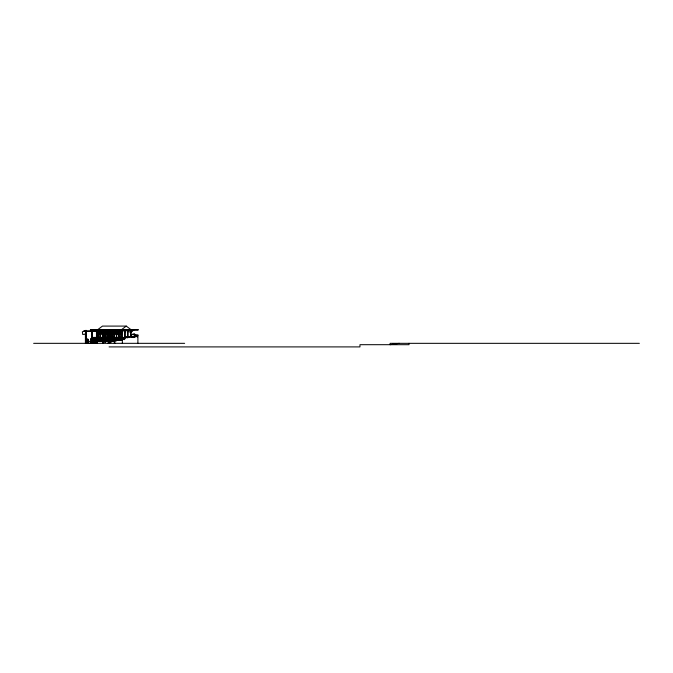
<?xml version="1.0" encoding="UTF-8"?>
<svg xmlns="http://www.w3.org/2000/svg" width="673" height="673" viewBox="0 0 673 673"><rect width="100%" height="100%" fill="white"/><g stroke="black" fill="none" stroke-linecap="round" stroke-linejoin="round"><path stroke-width="1.01" d="M87.591 341.295L87.431 341.219M93.143 338.393L93.034 338.435A6.629 2.759 90 0 1 93.168 338.46L93.522 337.745M106.671 338.317L106.771 337.821M87.692 340.437L87.423 340.403M87.81 341.27L87.843 339.167L88.213 341.245M106.511 338.014L106.797 337.888M93.454 337.896L93.547 338.3M92.891 338.216L93.076 338.275A2.507 1.043 90 0 0 92.958 338.225L93.463 338.056M106.713 338.183L106.427 338.124M85.993 330.283L86.018 330.796M133.633 334.38A4.686 1.952 90 0 0 134.701 334.876L137.872 335.112A4.728 4.299 -90 0 1 137.25 336.996A1.868 1.699 -90 0 0 135.694 336.374L133.919 336.416A3.592 3.264 -90 0 0 132.589 337.131A2.002 1.817 -90 0 1 131.849 337.543M86.169 342.422L86.144 342.523M122.141 337.467L121.939 338.662L122.015 330.165L121.821 338.881M122.099 338.662L122.528 337.467M122.806 337.467L122.612 338.662L122.419 337.467M122.772 338.662L122.966 337.467M123.445 338.662L123.63 337.467M118.212 337.467L118.465 338.662L118.793 337.467M118.692 338.662L118.928 337.467L119.197 338.662M119.071 337.467L119.323 338.662L119.651 337.467M119.92 337.467L120.173 338.662L120.501 337.467M121.35 337.467L121.073 338.662L120.778 337.467M121.199 338.662L121.477 337.467L121.746 338.662M111.264 337.467L111.516 338.662L111.853 337.467M112.038 333.993L111.726 338.662L111.979 337.467L112.256 338.662M112.13 337.467L112.383 338.662L112.719 337.467M115.335 337.467L115.058 338.662L114.738 337.467M117.068 337.467L116.791 338.662L116.866 337.467M116.917 338.662L117.178 337.467M112.997 337.467L113.249 338.662L113.56 337.467M113.224 338.662L113.224 337.467L113.358 338.662L113.712 337.467M115.613 337.467L115.865 338.662L116.202 337.467M116.042 338.662L116.328 337.467L116.606 338.662M117.649 338.662L117.935 337.467M110.692 338.662L110.986 337.467L110.952 338.662M114.166 338.662L114.46 337.467M115.462 330.106L119.314 332.698L119.491 332.201L116.538 330.106M87.608 342.221L87.869 342.49M106.527 340.866A4.686 1.952 -90 0 1 107.646 340.588L106.914 340.546A4.686 1.952 -90 0 0 105.325 341.539L105.047 341.951A2.524 1.052 -90 0 1 104.374 341.985L103.793 340.387A9.313 3.878 -90 0 0 102.279 340.807A15.286 6.36 -90 0 1 98.334 340.799L99.066 340.807A15.286 6.36 -90 0 0 100.706 341.531M112.366 340.227A1.119 1.018 -90 0 0 111.499 341.337L111.222 341.657A1.068 0.976 -90 0 1 110.103 341.783M87.625 342.54L87.751 342.111M133.161 334.86L133.506 334.464A6.351 2.642 -90 0 1 134.869 334.304L133.456 334.279A6.351 2.642 -90 0 0 132.085 334.456L131.748 334.86A32.371 13.477 -90 0 1 130.907 336.121M93.11 337.838L93.37 337.871M122.713 339.529L123.117 338.94A1.918 1.741 -90 0 0 123.125 337.56L126.364 337.627A1.481 1.346 -90 0 1 126.633 337.207L126.751 337.106A0.909 0.824 -90 0 1 127.744 337.114A1.834 1.666 -90 0 0 129.822 337.139M121.224 331.646L123.908 330.098L120.719 332.782M121.384 331.646L123.908 330.098M124.135 331.646L126.827 330.098L124.555 332.109M124.396 332.109L126.675 330.09M127.306 332.109L129.738 330.098L127.466 332.109M129.965 331.646L132.657 330.098L130.385 332.109M130.226 332.109L132.505 330.09M97.753 329.644L102.464 326.094L126.263 326.094L130.974 329.644M126.263 326.094L121.544 329.644L121.577 338.889M108.917 341.606L109.203 341.354A1.38 1.253 -90 0 0 109.405 340.042L108.185 339.949A4.341 1.809 -90 0 1 106.923 340.53M131.235 331.158L132.716 330.115M129.939 332.201L132.901 330.115M130.671 332.176L133.801 330.098M89.686 343.331L98.611 338.662M101.96 338.662L99.722 338.628L90.796 343.297M99.764 338.712L91.048 343.272L93 343.272L101.951 338.628M94.144 343.331L103.07 338.662M89.837 343.331L98.611 338.881L98.611 331.385M94.296 343.331L103.07 338.881M122.107 339.966A19.408 8.076 90 0 1 121.981 340.016L121.493 340.159A61.184 25.473 -90 0 0 117.876 340.227M106.46 338.527L106.527 338.477A6.217 2.591 -90 0 0 106.393 338.469L106.292 338.477A1.657 0.69 -90 0 0 106.46 338.527L106.418 338.267M96.483 340.067A34.264 14.268 90 0 1 96.163 339.974A15.672 6.52 90 0 0 94.388 339.983L93.951 340.058L93.858 338.881A4.231 3.853 -90 0 0 96.584 338.956M91.478 343.331L91.478 340.244L93.337 340.967A7.664 6.974 -90 0 1 94.557 340.664L94.144 340.664A7.664 6.974 90 0 0 93.017 340.942L92.218 340.244L92.748 340.631A21.864 9.102 90 0 0 94.683 341.337M126.827 330.098L125.666 330.292M129.578 330.098L128.577 330.292L129.738 330.098M132.657 330.098L131.496 330.292M399.274 343.331L390.104 344.694L390.104 343.331L639.35 343.331M83.999 331.2L86.026 330.948A2.389 1.876 89.4 0 0 86.06 333.976L82.745 334.523L82.358 331.806L84.167 331.192M111.693 338.662L111.609 334.229M113.737 337.467L114.36 338.662L114.587 337.467L114.873 338.662M97.644 331.89L95.541 329.879M98.065 331.427L96.374 330.073L97.905 331.427M121.014 331.495L83.94 331.385L83.94 330.897L114.721 330.897L114.721 331.385M98.628 331.713L121.014 331.713L118.625 331.713L116.353 330.106M114.553 332.698L110.894 330.115M98.662 333.774L100.126 333.774L100.092 331.713M100.176 330.115L102.389 331.68L102.447 333.774L100.277 333.774L100.311 331.713M102.599 333.774L104.769 333.774L104.736 331.713M107.057 333.774L107.057 331.713L107.091 333.774L104.912 333.774L104.954 331.713M109.413 333.774L107.234 333.774L107.268 331.713L104.82 330.115M111.726 333.774L109.556 333.774L109.556 331.713L107.318 330.115M114.048 333.774L111.878 333.774L111.911 331.713M114.233 333.774L114.233 331.713L114.2 333.774L116.37 333.774L116.336 331.713M98.662 333.993L109.405 333.993M121.132 338.662L121.14 333.993L111.878 333.993L111.911 340.664A34.121 14.2 90 0 0 112.198 340.824M121.14 333.993L119.003 333.993L119.003 338.881M109.413 334.229L107.386 334.229L107.386 337.779M109.699 334.229L111.735 334.229M133.456 334.279L134.869 334.279M107.63 334.464L109.405 334.464M111.726 334.464L109.951 334.464L109.951 336.121L111.726 336.121M107.63 336.121L109.405 336.121M107.63 336.593L109.405 336.593M109.951 336.593L111.726 336.593M127.744 337.123L125.969 337.123A1.834 1.666 -90 0 0 126.818 337.535M132.581 337.123L134.364 337.123A3.592 3.264 90 0 1 135.694 336.407M92.05 337.417L128.947 337.467M131.176 337.417L133.742 337.417M92.05 338.662L123.857 338.662M86.968 343.331L86.968 341.388L90.653 341.388L90.653 343.331L90.67 338.881L98.216 338.881M101.017 338.889L123.857 338.881M87.28 341.245L87.692 339.167L87.616 341.438M87.397 339.545L88.138 339.545L87.397 339.924M90.67 338.881L91.469 339.781A9.363 3.895 -90 0 0 92.975 339.966L94.388 339.974M92.975 339.983A15.672 6.52 -90 0 1 94.75 339.983L96.163 339.974M121.493 340.159L120.08 340.159A61.504 25.599 90 0 0 115.125 340.563L114.343 340.832A34.247 14.259 90 0 1 113.283 341.051A34.121 14.2 90 0 0 114.696 341.051M87.397 340.302L88.138 340.302L87.397 340.681M99.772 339.739A29.839 12.417 90 0 1 103.171 340.445L104.584 340.454A18.213 7.58 -90 0 0 105.998 340.908M103.171 340.462A18.213 7.58 -90 0 0 106.04 340.698L107.453 340.715A35.307 14.697 90 0 1 108.176 340.504M109.346 340.429A35.307 14.697 90 0 1 110.439 340.723L111.853 340.715A35.307 14.697 90 0 0 109.278 340.336M113.501 340.681A0.9 0.824 -90 0 0 112.845 340.26L112.374 340.277A0.9 0.824 -90 0 1 113.03 340.681L113.51 340.673A0.883 0.799 -90 0 0 114.822 340.681L114.805 343.331M116.976 340.429A61.184 25.473 -90 0 0 116.101 340.706L114.343 340.673A0.883 0.799 -90 0 1 113.443 341.034M102.279 340.807L103.011 340.807A9.313 3.878 -90 0 1 104.525 340.387L105.106 341.985A2.524 1.052 -90 0 0 105.779 341.951L106.065 341.556L105.333 341.556M87.397 341.06L88.138 341.438M111.457 341.337L111.928 341.337A1.068 0.976 -90 0 1 110.406 341.691L109.733 341.337A10.028 9.119 90 0 0 109.354 340.673M88.171 341.699L88.239 343.011L87.128 343.011L87.128 341.699L88.239 341.699M86.186 342.582L85.925 343.154M33.65 343.331L184.638 343.331M109.085 346.906L359.954 346.906L359.954 344.694L409.041 344.694L409.041 343.331M121.577 338.662L120.955 338.662L120.644 337.467L120.349 338.662L120.299 337.467M118.81 338.881L118.81 333.993M95.381 329.879L96.533 330.073M133.919 336.416A1.64 1.489 -90 0 1 134.709 336.458L134.726 336.466A2.086 1.901 -90 0 1 135.349 336.879M122.158 339.655L121.981 340.016M118.86 330.106L121.813 332.201M117.952 330.098L121.628 332.698M117.783 330.106L121.451 332.698M115.63 330.098L119.314 332.698M114.099 330.115L116.505 331.68L116.555 333.774L120.947 333.993M113.384 330.098L117.06 332.698M113.215 330.115L116.875 332.698M111.962 330.115L114.923 332.201M112.517 330.636L113.998 331.68M109.455 330.115L112.416 332.201M108.74 330.098L112.416 332.698M108.572 330.115L112.231 332.698M107.873 330.636L109.354 331.68M106.418 330.098L110.094 332.698M106.25 330.115L109.177 332.176M104.096 330.098L107.773 332.698M103.928 330.115L107.587 332.698M102.683 330.115L105.636 332.201M103.238 330.636L105.451 332.201M101.774 330.098L105.451 332.698M101.606 330.115L105.274 332.698M100.361 330.115L102.574 331.68M99.453 330.098L103.129 332.698M99.284 330.115L102.952 332.698M98.039 330.115L100.252 331.68M98.595 330.636L100.807 332.201M97.139 330.098L100.815 332.698M96.962 330.115L100.63 332.698M95.717 330.115L97.938 331.68M95.532 330.115L97.753 331.68L97.804 330.165M94.649 330.115L97.762 332.176M92.352 339.301L92.882 339.781A9.01 3.752 90 0 0 93.732 340.058M111.39 338.662L111.138 337.467L110.818 338.662L110.759 337.417M118.339 338.662L118.086 337.467L117.775 338.662L117.725 337.467M116.479 337.467L116.74 338.662L116.681 333.993M113.888 337.467L114.116 338.662M117.346 337.467L117.598 338.662L117.573 337.467M117.598 338.662L117.245 337.467L117.447 338.662M115.739 338.662L115.487 337.467L115.184 338.662L115.133 337.467M113.123 338.662L112.871 337.467L112.559 338.662L112.492 337.467M121.628 337.467L121.88 338.662M120.046 338.662L119.794 337.467L119.491 338.662L119.424 337.467M123.083 337.467L123.302 338.662L123.344 337.467M137.898 334.935L137.898 343.331M134.701 334.935L134.701 336.466M131.159 329.753L131.159 336.769M130.512 330.165L130.604 336.769M127.845 330.165L127.845 337.72M127.761 330.165L127.685 337.72M127.601 330.165L127.601 337.72M124.934 330.165L124.934 337.72M124.774 330.165L124.774 337.72M124.682 330.165L124.682 337.72M122.671 337.467L122.688 338.662M122.343 343.331L122.343 338.881A19.155 7.975 -90 0 1 120.08 340.126M120.955 330.165L120.955 338.889M120.66 329.644L120.66 330.165M120.173 337.467L120.147 338.662M119.298 337.467L119.323 338.662M118.625 330.165L118.633 338.881M118.448 337.467L118.465 338.662M117.699 337.467L117.682 338.881M116.555 330.165L116.488 331.495M116.522 333.993L116.522 337.728M116.522 338.889L116.555 340.664M116.37 330.165L116.37 331.495M116.336 333.993L116.336 337.728M116.37 338.889L116.336 340.664M116.303 330.165L116.303 331.495M115.992 337.467L115.975 338.662M115.865 337.467L115.84 338.662M115.007 337.467L114.982 338.662M114.36 333.993L114.343 343.331M114.2 333.993L114.2 341.556M113.981 330.165L114.048 331.495M114.048 331.713L114.015 333.774M114.015 333.993L114.048 341.556M113.375 337.467L113.375 338.662M112.366 337.467L112.391 338.662M111.844 330.165L111.911 331.495M111.726 330.165L111.726 331.495M111.726 331.713L111.693 333.774M111.693 340.664L111.693 333.993L109.556 333.993L109.556 336.794M111.659 330.165L111.659 331.495M111.499 337.467L111.525 338.662M110.052 334.464L110.052 336.121M109.834 334.229L109.834 337.779M109.674 343.331L109.59 330.165L109.522 331.495M109.556 338.889L109.556 340.664M109.337 330.165L109.354 343.331M109.27 331.385L109.27 343.331M108.95 331.385L108.917 343.331M108.185 339.949L108.185 343.331M107.73 334.464L107.73 336.121M107.512 334.229L107.613 338.881M107.268 330.165L107.268 331.495M107.209 333.993L107.234 337.728M107.234 338.889L107.268 340.664M107.2 330.165L107.091 331.495L107.015 330.165M107.057 333.993L107.057 337.728M105.51 337.417L105.442 338.662M105.249 337.417L105.249 338.881M105.072 333.993L105.072 337.728M104.954 330.165L104.879 331.495M104.912 333.993L104.912 337.728M104.912 338.889L104.954 340.664M104.702 330.165L104.769 331.495M104.736 333.993L104.736 337.728M104.769 338.889L104.736 340.664M103.474 331.385L103.474 340.664M103.381 331.385L103.381 343.331M103.154 331.385L103.154 341.337M103.07 331.385L103.062 343.331M102.977 331.385L102.977 343.331M102.75 331.385L102.75 340.757M102.633 330.165L102.666 343.331M102.557 330.165L102.447 331.495L102.38 330.165M102.565 333.993L102.565 337.728M102.414 331.713L102.414 333.774M102.414 333.993L102.414 337.728M100.428 333.993L100.428 337.728M100.311 330.165L100.243 331.495M100.277 333.993L100.277 337.728M100.126 330.165L100.126 331.495M100.092 333.993L100.092 337.728M100.058 330.165L100.058 331.495M99.999 337.417L99.999 338.881M98.729 337.417L98.695 338.662M98.611 339.772L98.611 341.548M98.292 331.385L98.292 339.049M97.922 330.165L97.896 339.352M97.392 330.165L97.392 337.72M97.181 331.385L97.181 343.331M96.862 331.385L96.862 343.331M96.777 331.385L96.777 343.331M96.466 331.385L96.466 343.331M96.273 330.897L96.273 331.385M95.398 337.417L95.431 338.881M94.388 337.417L94.422 338.881M92.411 331.385L92.411 337.358M92.411 339.352L92.411 341.337M92.319 331.385L92.319 342.069M92.092 331.385L92.117 338.662M92.092 339.352L92.092 341.337M92.016 331.385L92.008 342.229M91.923 331.385L91.923 342.33M91.696 331.385L91.696 343.331M91.604 331.385L91.604 343.331M88.323 341.388L88.323 343.331M87.885 339.167L87.919 341.438M87.322 339.167L87.397 341.438M87.196 341.699L87.196 343.011M86.228 342.422L86.245 343.331M86.119 331.385L86.119 343.331M85.808 331.385L85.858 343.331M85.723 333.379L85.723 343.331M85.404 333.379L85.404 343.331M123.134 337.56A1.926 1.75 -90 0 0 124.589 337.627A1.06 0.959 -90 0 1 126.019 337.022M135.593 336.761A4.728 4.299 -90 0 0 136.089 335.112L136.123 334.935A4.686 1.952 -90 0 1 135.046 334.38M127.18 337.535A1.834 1.666 -90 0 0 128.047 337.139L129.813 337.123A2.027 1.842 -90 0 1 132.118 337.097A2.002 1.817 -90 0 0 134.373 337.139M128.021 337.097A2.027 1.842 -90 0 1 129.973 336.845M126.364 337.627A1.926 1.75 -90 0 1 124.909 337.56A1.918 1.741 -90 0 1 124.892 338.94L124.126 339.672L123.756 338.881A16.388 6.823 -90 0 1 122.881 339.579M107.453 340.698A18.213 7.58 -90 0 1 106.729 340.883M96.037 340.26A34.441 14.335 90 0 1 94.75 339.974M116.101 340.706A34.121 14.2 90 0 1 115.756 340.824M112.206 341.085A34.247 14.259 90 0 1 110.439 340.715M106.04 340.723A35.307 14.697 90 0 1 107.865 340.336M101.186 339.739A29.839 12.417 90 0 1 104.584 340.445M94.514 341.354A21.729 9.043 -90 0 1 91.478 340.252M111.97 341.337A1.119 1.018 -90 0 1 112.837 340.227M109.413 340.042A10.028 9.119 90 0 1 110.204 341.337M108.917 339.949A3.988 1.657 -90 0 1 108.732 340.193M108.942 340.042A10.028 9.119 90 0 1 109.085 340.244M113.215 340.9A0.883 0.799 -90 0 1 113.022 340.681M95.347 340.807A11.475 4.778 -90 0 1 95.928 340.445M98.477 340.462A11.475 4.778 90 0 1 99.057 340.832M102.691 341.026A15.286 6.36 -90 0 1 101.379 341.531M107.983 340.605A4.492 1.868 -90 0 1 107.655 340.546M94.144 340.614A0.9 0.816 -90 0 1 94.691 340.841M94.557 340.614A0.9 0.816 -90 0 1 95.103 340.841M138.1 329.644L90.426 329.644L90.426 330.165L138.1 330.165L138.1 329.644M93.236 338.527L93.219 338.527A6.293 2.616 90 0 1 93.295 338.502M118.877 333.774L118.877 331.713L118.81 333.774M114.233 331.495L114.233 330.165L114.166 331.495M107.091 340.664L107.091 338.889L107.057 340.664"/></g></svg>
